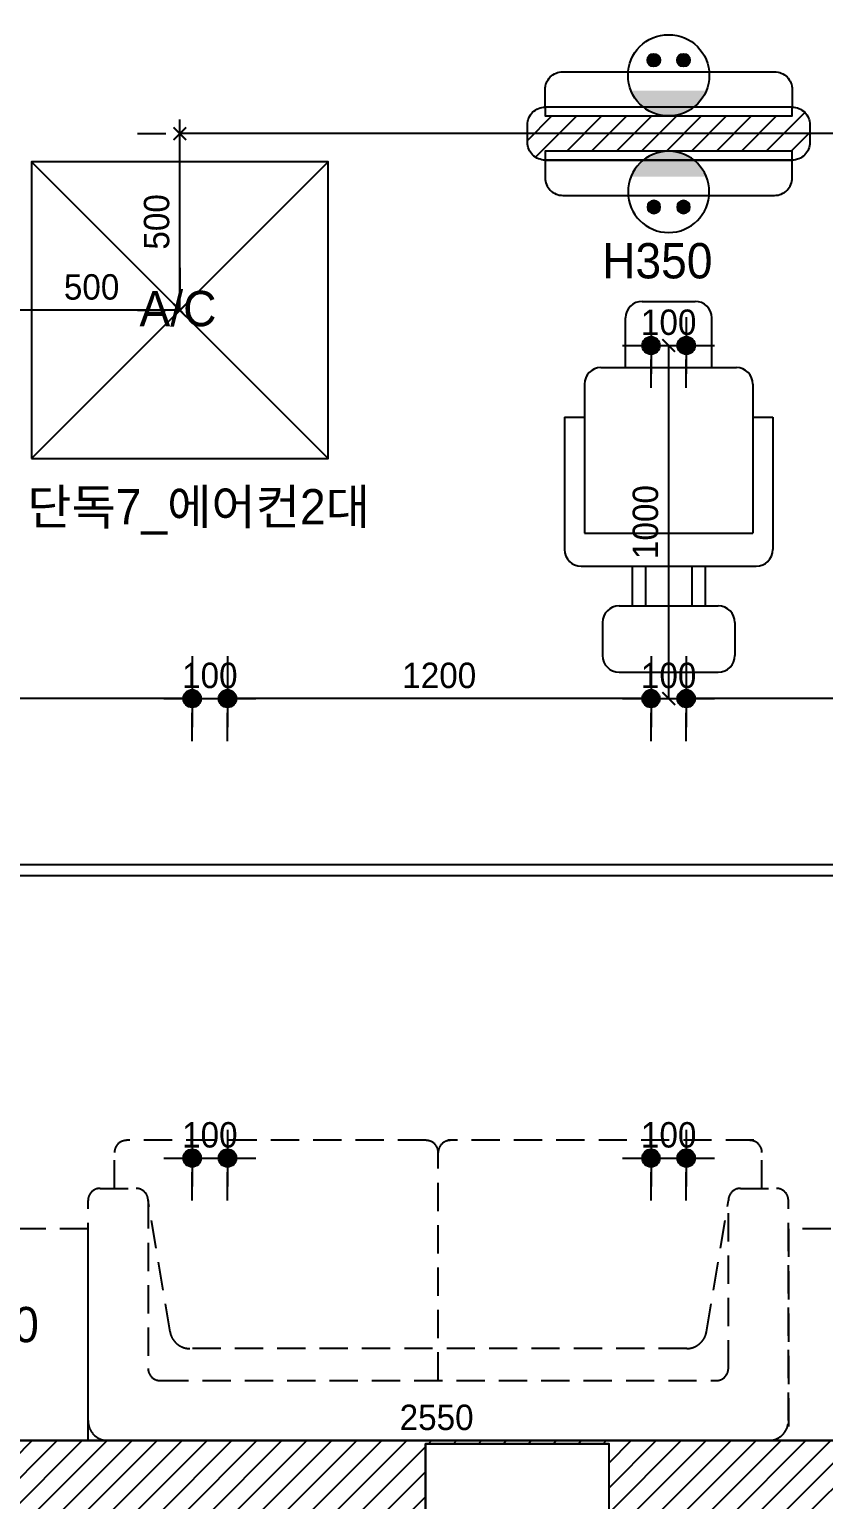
# Model space of a CAD drawing. Header units: millimetres. Extents: x 166504 to 219682, y 69800 to 112988.
# Drawn here: x 199772 to 202022, y 83642 to 87805 of the extents above; entities that cross this region are included whole.
import ezdxf
from ezdxf.enums import TextEntityAlignment as Align

# ---------------------------------------------------------------- set-up
doc = ezdxf.new("R2010")
doc.units = ezdxf.units.MM
doc.header["$LTSCALE"] = 100
doc.header["$PDMODE"] = 3
doc.linetypes.add('DH-HID2', pattern=[1.2, 0.8, -0.4])
doc.layers.get('DEFPOINTS').update_dxf_attribs({"color": 248})
for name, color, linetype in [('07-DIM WAL', 5, 'Continuous'), ('3.기호.계단선', 30, 'Continuous'), ('6FUR', 6, 'Continuous'), ('C-WALL1', 2, 'Continuous'), ('CHA', 6, 'Continuous'), ('FU-FURM', 251, 'DH-HID2'), ('FUR1', 6, 'Continuous'), ('RC-LIGHT', 7, 'Continuous'), ('WAL NEW', 3, 'Continuous'), ('설비', 140, 'Continuous')]:
    doc.layers.add(name, color=color, linetype=linetype)
doc.styles.add('YOURNAME', font='HY울릉도M.TTF')
doc.styles.add('코레일둥고', font='Korail_Round_Gothic_Medium.ttf')
doc.dimstyles.new('YOURNAME-40', dxfattribs={"dimscale": 40, "dimtxt": 1.8, "dimasz": 0.9, "dimexe": 1, "dimexo": 3, "dimgap": 0.7, "dimtad": 1, "dimdec": 0, "dimzin": 0, "dimdsep": 46, "dimtxsty": 'YOURNAME', "dimblk": 'ARCHTICK', "dimcen": 0, "dimclrd": 1, "dimclre": 1, "dimclrt": 7, "dimadec": 0, "dimazin": 0, "dimtfac": 1, "dimtdec": 0, "dimtix": 1, "dimtmove": 2, "dimatfit": 3, "dimldrblk": 'ARCHTICK', "dimfxl": 1, "dimtolj": 1, "dimtzin": 0, "dimarcsym": 0})

# ---------------------------------------------------------------- blocks, each defined once
blk = doc.blocks.new('VUDAUSEH')
at = {"layer": 'C-WALL1'}
blk.add_lwpolyline([(169636.9, 105746.1), (169636.9, 105546.1), (169636.9, 105746.1), (170039.9, 105746.1), (170039.9, 105951.1), (170559.9, 105951.1), (170559.9, 105741.1), (171414.9, 105741.1), (171414.9, 105541.1), (171414.9, 105741.1)], dxfattribs=at)
blk = doc.blocks.new('CJSWJDHE')
at = {"layer": 'WAL NEW'}
h = blk.add_hatch(dxfattribs=at)
h.set_pattern_fill('_USER', color=256, scale=50, angle=45, pattern_type=0)
h.set_pattern_definition([(45, (26045, -36.684), (-35.355339, 35.355339), [])])
h.paths.add_polyline_path([(201233.4, 87588.6, 0.414214), (201183.4, 87538.6), (201183.4, 87488.6, 0.414214), (201233.4, 87438.6), (201233.4, 87463.6), (201933.4, 87463.6), (201933.4, 87438.6, 0.414214), (201983.4, 87488.6), (201983.4, 87538.6, 0.414214), (201933.4, 87588.6), (201933.4, 87560.3), (201233.4, 87560.3)])
h = blk.add_hatch(dxfattribs=at)
h.set_pattern_fill('_USER', color=256, scale=50, angle=45, pattern_type=0)
h.set_pattern_definition([(45, (25800, -15), (-35.355339, 35.355339), [])])
h.paths.add_polyline_path([(207766.4, 83590.3), (207557.4, 83590.3), (207557.4, 83795.3), (207044.4, 83795.3), (207044.4, 83590.3), (201414.4, 83590.3), (201414.4, 83800.3), (200894.4, 83800.3), (200894.4, 83595.3), (196263.4, 83595.3), (196263.4, 83809.3), (207566.4, 83809.3, -0.414214), (207766.4, 83609.3)])
h.paths.add_polyline_path([(205768, 84106.3), (205768, 84293.3), (205914.9, 84293.3), (205914.9, 84106.3)], flags=9)
h.paths.add_polyline_path([(196125, 83599.5), (196125, 83805.1), (196270.7, 83805.1), (196270.7, 83599.5)], flags=9)
h.paths.add_polyline_path([(196123.7, 84003.7), (196123.7, 84195.9), (196270.6, 84195.9), (196270.6, 84003.7)], flags=9)
h.paths.add_polyline_path([(197665.4, 83948.9), (197936.3, 83948.9), (197936.3, 83802), (197665.4, 83802)], flags=9)
at = {"layer": 'CHA', "color": 8}
for p, q in [((201508.4, 87035.3), (201658.4, 87035.3)), ((201461.5, 86847.8), (201461.5, 86988.4)), ((201705.3, 86847.8), (201705.3, 86988.4)), ((201391.5, 86847.8), (201775.3, 86847.8)), ((201344.6, 86800.9), (201344.6, 86379.1)), ((201822.1, 86800.9), (201822.1, 86379.1)), ((201288.4, 86707.2), (201288.4, 86332.2)), ((201288.4, 86707.2), (201344.6, 86707.2)), ((201822.1, 86707.2), (201878.4, 86707.2)), ((201878.4, 86707.2), (201878.4, 86332.2)), ((201344.6, 86379.1), (201822.1, 86379.1)), ((201335.3, 86285.3), (201831.5, 86285.3)), ((201480.3, 86285.3), (201480.3, 86172.8)), ((201517.8, 86285.3), (201517.8, 86172.8)), ((201649, 86285.3), (201649, 86172.8)), ((201686.5, 86285.3), (201686.5, 86172.8)), ((201442.8, 86172.8), (201724, 86172.8)), ((201395.9, 86125.9), (201395.9, 86032.2)), ((201770.9, 86125.9), (201770.9, 86032.2)), ((201442.8, 85985.3), (201724, 85985.3))]:
    blk.add_line(p, q, dxfattribs=at)
for centre, start, end in [((201508.4, 86988.4), 90, 180), ((201658.4, 86988.4), 0, 90), ((201391.5, 86800.9), 90, 180), ((201775.3, 86800.9), 0, 90), ((201335.3, 86332.2), 180, 270), ((201831.5, 86332.2), 270, 0), ((201442.8, 86125.9), 90, 180), ((201724, 86125.9), 0, 90), ((201442.8, 86032.2), 180, 270), ((201724, 86032.2), 270, 0)]:
    blk.add_arc(centre, 46.9, start, end, dxfattribs=at)
at = {"layer": 'FU-FURM', "color": 8}
for p, q in [((200896.5, 84659.7), (200047.2, 84659.7)), ((201825.1, 84659.7), (200957.3, 84659.7)), ((200013.2, 84523.2), (200013.2, 84625.2)), ((200930.5, 83979.4), (200930.5, 84625.2)), ((201847.8, 84523.2), (201847.8, 84625.2)), ((199972.4, 84523.6), (200074.4, 84523.6)), ((201786.6, 84523.6), (201888.6, 84523.6)), ((199938.4, 83866), (199938.4, 84489.6)), ((200170.6, 84117.4), (200108.5, 84489.6)), ((200108.5, 84489.6), (200108.5, 84013.4)), ((201690.4, 84117.4), (201752.6, 84489.6)), ((201752.6, 84013.4), (201752.6, 84489.6)), ((201922.6, 83866), (201922.6, 84489.6)), ((201634.5, 84070.1), (200226.5, 84070.1)), ((200142.5, 83979.4), (201718.5, 83979.4)), ((201865.9, 83809.3), (199995.1, 83809.3))]:
    blk.add_line(p, q, dxfattribs=at)
for points in [[(199338.4, 83809.3), (199938.4, 83809.3), (199938.4, 84409.3), (199338.4, 84409.3)], [(201922.6, 83809.3), (202522.6, 83809.3), (202522.6, 84409.3), (201922.6, 84409.3)]]:
    blk.add_lwpolyline(points, close=True, dxfattribs=at)
for centre, radius, start, end in [((200047.2, 84625.2), 34, 90, 180), ((200896.5, 84625.2), 34, 0, 90), ((200964.5, 84625.2), 34, 90, 180), ((201813.8, 84625.2), 34, 0, 90), ((199972.4, 84489.6), 34, 90, 180), ((200074.4, 84489.6), 34, 0, 90), ((201786.6, 84489.6), 34, 90, 180), ((201888.6, 84489.6), 34, 0, 90), ((200226.5, 84126.8), 56.7, 189.4824, 270), ((201634.5, 84126.8), 56.7, 270, 350.5176), ((200142.5, 84013.4), 34, 180, 270), ((201718.5, 84013.4), 34, 270, 0), ((199995.1, 83866), 56.7, 180, 270), ((201865.9, 83866), 56.7, 270, 0)]:
    blk.add_arc(centre, radius, start, end, dxfattribs=at)
at = {"layer": 'FUR1', "color": 8}
for points in [[(201233.4, 87585.3), (201233.4, 87635.3, -0.414214), (201283.4, 87685.3), (201883.4, 87685.3, -0.414214), (201933.4, 87635.3), (201933.4, 87585.3), (201233.4, 87585.3)], [(201233.4, 87435.3), (201233.4, 87385.3, 0.414214), (201283.4, 87335.3), (201883.4, 87335.3, 0.414214), (201933.4, 87385.3), (201933.4, 87435.3), (201233.4, 87435.3)]]:
    blk.add_lwpolyline(points, format="xyb", dxfattribs=at)
for points in [[(201233.4, 87560.3), (201933.4, 87560.3), (201933.4, 87585.3), (201233.4, 87585.3)], [(201233.4, 87435.3), (201933.4, 87435.3), (201933.4, 87460.3), (201233.4, 87460.3)]]:
    blk.add_lwpolyline(points, close=True, dxfattribs=at)
at = {"layer": 'WAL NEW'}
for points in [[(201233.4, 87435.3, -0.414214), (201183.4, 87485.3), (201183.4, 87535.3, -0.414214), (201233.4, 87585.3)], [(201933.4, 87585.3, -0.414214), (201983.4, 87535.3), (201983.4, 87485.3, -0.414214), (201933.4, 87435.3)], [(207766.4, 83590.3), (207557.4, 83590.3), (207557.4, 83795.3), (207044.4, 83795.3), (207044.4, 83590.3), (201414.4, 83590.3), (201414.4, 83800.3), (200894.4, 83800.3), (200894.4, 83595.3), (196263.4, 83595.3), (196263.4, 83809.3), (207566.4, 83809.3, -0.414214), (207766.4, 83609.3), (207766.4, 83590.3)]]:
    blk.add_lwpolyline(points, format="xyb", dxfattribs=at)
for points in [[(201233.4, 87585.3), (201233.4, 87560.3), (201933.4, 87560.3), (201933.4, 87585.3)], [(201933.4, 87435.3), (201933.4, 87460.3), (201233.4, 87460.3), (201233.4, 87435.3)]]:
    blk.add_lwpolyline(points, dxfattribs=at)
blk.add_blockref('VUDAUSEH', (30854.4, -22150.8))
blk = doc.blocks.new('_ArchTick')
at = {"color": 0, "linetype": 'ByBlock', "const_width": 0.15}
blk.add_lwpolyline([(-0.5, -0.5), (0.5, 0.5)], dxfattribs=at)
blk = doc.blocks.new('*D1286')
at = {"layer": '07-DIM WAL', "color": 1, "lineweight": -2}
for p, q in [((199698.4, 87130.3), (199698.4, 87050.3)), ((200198.4, 87130.3), (200198.4, 87050.3)), ((200198.4, 87010.3), (199698.4, 87010.3))]:
    blk.add_line(p, q, dxfattribs=at)
at = {"layer": 'DEFPOINTS', "color": 0}
for p in [(199698.4, 87010.3), (199698.4, 87010.3), (200198.4, 87010.3)]:
    blk.add_point(p, dxfattribs=at)
at = {"layer": '07-DIM WAL', "color": 1, "lineweight": -2, "xscale": 36, "yscale": 36, "zscale": 36, "rotation": 180}
blk.add_blockref('_ArchTick', (199698.4, 87010.3), dxfattribs=at)
at = {"layer": '07-DIM WAL', "color": 1, "lineweight": -2, "xscale": 36, "yscale": 36, "zscale": 36}
blk.add_blockref('_ArchTick', (200198.4, 87010.3), dxfattribs=at)
at = {"layer": '07-DIM WAL', "color": 7, "insert": (199948.4, 87075.7), "char_height": 72, "attachment_point": 5, "style": 'YOURNAME'}
blk.add_mtext('\\A1;500', dxfattribs=at)
blk = doc.blocks.new('*D1287')
at = {"layer": '07-DIM WAL', "color": 1, "lineweight": -2}
for p, q in [((205198.4, 87630.3), (205198.4, 87550.3)), ((200198.4, 87130.3), (200198.4, 87550.3)), ((205198.4, 87510.3), (200198.4, 87510.3))]:
    blk.add_line(p, q, dxfattribs=at)
at = {"layer": 'DEFPOINTS', "color": 0}
for p in [(200198.4, 87510.3), (205198.4, 87510.3), (200198.4, 87010.3)]:
    blk.add_point(p, dxfattribs=at)
at = {"layer": '07-DIM WAL', "color": 1, "lineweight": -2, "xscale": 36, "yscale": 36, "zscale": 36, "rotation": 180}
blk.add_blockref('_ArchTick', (200198.4, 87510.3), dxfattribs=at)
at = {"layer": '07-DIM WAL', "color": 1, "lineweight": -2, "xscale": 36, "yscale": 36, "zscale": 36}
blk.add_blockref('_ArchTick', (205198.4, 87510.3), dxfattribs=at)
at = {"layer": '07-DIM WAL', "color": 7, "insert": (202698.4, 87575.7), "char_height": 72, "attachment_point": 5, "style": 'YOURNAME'}
blk.add_mtext('\\A1;5000', dxfattribs=at)
blk = doc.blocks.new('egoo')
at = {"layer": '설비'}
h = blk.add_hatch(color=140, dxfattribs=at)
edge = h.paths.add_edge_path()
edge.add_arc((1015645.3, 443433.7), 22.3, 0, 360)
h = blk.add_hatch(color=140, dxfattribs=at)
edge = h.paths.add_edge_path()
edge.add_arc((1015747.7, 443433.7), 22.3, 0, 360)
h = blk.add_hatch(color=140, dxfattribs=at)
edge = h.paths.add_edge_path()
edge.add_line((1015826.3, 443329.1), (1015566.6, 443329.1))
edge.add_ellipse((1015696.5, 443381.5), major_axis=(99, 99), ratio=1, start_angle=156.9578, end_angle=293.0422)
at = {"layer": '설비', "color": 140}
for centre, radius in [((1015696.5, 443381.5), 140), ((1015645.3, 443433.7), 22.3), ((1015747.7, 443433.7), 22.3)]:
    blk.add_circle(centre, radius, dxfattribs=at)
blk = doc.blocks.new('*D1326')
at = {"layer": '6FUR', "color": 1, "lineweight": -2}
for p, q in [((202200.9, 83928.6), (202200.9, 83849.3)), ((202200.9, 83809.3), (199650.9, 83809.3)), ((199650.9, 83689.3), (199650.9, 83769.3))]:
    blk.add_line(p, q, dxfattribs=at)
at = {"layer": 'DEFPOINTS', "color": 0}
for p in [(199650.9, 83809.3), (199650.9, 83809.3), (202200.9, 83808.6)]:
    blk.add_point(p, dxfattribs=at)
at = {"layer": '6FUR', "color": 1, "lineweight": -2, "xscale": 36, "yscale": 36, "zscale": 36, "rotation": 180}
blk.add_blockref('_ArchTick', (199650.9, 83809.3), dxfattribs=at)
at = {"layer": '6FUR', "color": 1, "lineweight": -2, "xscale": 36, "yscale": 36, "zscale": 36}
blk.add_blockref('_ArchTick', (202200.9, 83809.3), dxfattribs=at)
at = {"layer": '6FUR', "color": 7, "insert": (200925.9, 83874.7), "char_height": 72, "attachment_point": 5, "style": 'YOURNAME'}
blk.add_mtext('\\A1;2550', dxfattribs=at)
blk = doc.blocks.new('1')
at = {"linetype": 'Continuous'}
h = blk.add_hatch(color=4, dxfattribs=at)
h.dxf.hatch_style = 1
edge = h.paths.add_edge_path()
edge.add_arc((11539653.5, -14273503.8), 37.5, 0, 360)
at = {"color": 1, "linetype": 'Continuous'}
for p, q in [((11539653.5, -14273637.1), (11539653.5, -14273370.5)), ((11539520.2, -14273503.8), (11539786.8, -14273503.8))]:
    blk.add_line(p, q, dxfattribs=at)
at = {"color": 4, "linetype": 'Continuous'}
for radius in [41.5, 37.5]:
    blk.add_circle((11539653.5, -14273503.8), radius, dxfattribs=at)
blk = doc.blocks.new('*D1370')
at = {"layer": '07-DIM WAL', "color": 1, "lineweight": -2}
for p, q in [((201497.4, 86910.3), (201669.4, 86910.3)), ((201533.4, 86790.3), (201533.4, 86870.3)), ((201633.4, 86790.3), (201633.4, 86870.3))]:
    blk.add_line(p, q, dxfattribs=at)
at = {"layer": 'DEFPOINTS', "color": 0}
for p in [(201533.4, 86910.3), (201633.4, 86910.3), (201633.4, 86910.3)]:
    blk.add_point(p, dxfattribs=at)
at = {"layer": '07-DIM WAL', "color": 1, "lineweight": -2, "xscale": 36, "yscale": 36, "zscale": 36}
blk.add_blockref('_ArchTick', (201533.4, 86910.3), dxfattribs=at)
at = {"layer": '07-DIM WAL', "color": 1, "lineweight": -2, "xscale": 36, "yscale": 36, "zscale": 36, "rotation": 180}
blk.add_blockref('_ArchTick', (201633.4, 86910.3), dxfattribs=at)
at = {"layer": '07-DIM WAL', "color": 7, "insert": (201583.4, 86975.7), "char_height": 72, "attachment_point": 5, "style": 'YOURNAME'}
blk.add_mtext('\\A1;100', dxfattribs=at)
blk = doc.blocks.new('*D1371')
at = {"layer": '07-DIM WAL', "color": 1, "lineweight": -2}
for p, q in [((201497.4, 85910.3), (201669.4, 85910.3)), ((201533.4, 85790.3), (201533.4, 85870.3)), ((201633.4, 85790.3), (201633.4, 85870.3))]:
    blk.add_line(p, q, dxfattribs=at)
at = {"layer": 'DEFPOINTS', "color": 0}
for p in [(201533.4, 85910.3), (201633.4, 85910.3), (201633.4, 85910.3)]:
    blk.add_point(p, dxfattribs=at)
at = {"layer": '07-DIM WAL', "color": 1, "lineweight": -2, "xscale": 36, "yscale": 36, "zscale": 36}
blk.add_blockref('_ArchTick', (201533.4, 85910.3), dxfattribs=at)
at = {"layer": '07-DIM WAL', "color": 1, "lineweight": -2, "xscale": 36, "yscale": 36, "zscale": 36, "rotation": 180}
blk.add_blockref('_ArchTick', (201633.4, 85910.3), dxfattribs=at)
at = {"layer": '07-DIM WAL', "color": 7, "insert": (201583.4, 85975.7), "char_height": 72, "attachment_point": 5, "style": 'YOURNAME'}
blk.add_mtext('\\A1;100', dxfattribs=at)
blk = doc.blocks.new('*D1372')
at = {"layer": '6FUR', "color": 1, "lineweight": -2}
for p, q in [((201463.4, 86910.3), (201543.4, 86910.3)), ((201583.4, 85910.3), (201583.4, 86910.3)), ((201463.4, 85910.3), (201543.4, 85910.3))]:
    blk.add_line(p, q, dxfattribs=at)
at = {"layer": 'DEFPOINTS', "color": 0}
for p in [(201583.4, 86910.3), (201583.4, 86910.3), (201583.4, 85910.3)]:
    blk.add_point(p, dxfattribs=at)
at = {"layer": '6FUR', "color": 1, "lineweight": -2, "xscale": 36, "yscale": 36, "zscale": 36}
for p, rotation in [((201583.4, 86910.3), 90), ((201583.4, 85910.3), 270)]:
    blk.add_blockref('_ArchTick', p, dxfattribs=dict(at, rotation=rotation))
at = {"layer": '6FUR', "color": 7, "insert": (201517.9, 86410.3), "char_height": 72, "attachment_point": 5, "rotation": 90, "style": 'YOURNAME'}
blk.add_mtext('\\A1;1000', dxfattribs=at)
blk = doc.blocks.new('*D1377')
at = {"layer": '07-DIM WAL', "color": 1, "lineweight": -2}
for p, q in [((200197.4, 85910.3), (200369.4, 85910.3)), ((200233.4, 85790.3), (200233.4, 85870.3)), ((200333.4, 85790.3), (200333.4, 85870.3))]:
    blk.add_line(p, q, dxfattribs=at)
at = {"layer": 'DEFPOINTS', "color": 0}
for p in [(200233.4, 85910.3), (200333.4, 85910.3), (200333.4, 85910.3)]:
    blk.add_point(p, dxfattribs=at)
at = {"layer": '07-DIM WAL', "color": 1, "lineweight": -2, "xscale": 36, "yscale": 36, "zscale": 36}
blk.add_blockref('_ArchTick', (200233.4, 85910.3), dxfattribs=at)
at = {"layer": '07-DIM WAL', "color": 1, "lineweight": -2, "xscale": 36, "yscale": 36, "zscale": 36, "rotation": 180}
blk.add_blockref('_ArchTick', (200333.4, 85910.3), dxfattribs=at)
at = {"layer": '07-DIM WAL', "color": 7, "insert": (200283.4, 85975.7), "char_height": 72, "attachment_point": 5, "style": 'YOURNAME'}
blk.add_mtext('\\A1;100', dxfattribs=at)
blk = doc.blocks.new('*D1382')
at = {"layer": '6FUR', "color": 1, "lineweight": -2}
for p, q in [((201633.4, 86030.3), (201633.4, 85950.3)), ((202833.4, 86030.3), (202833.4, 85950.3)), ((202833.4, 85910.3), (201633.4, 85910.3))]:
    blk.add_line(p, q, dxfattribs=at)
at = {"layer": 'DEFPOINTS', "color": 0}
for p in [(201633.4, 85910.3), (201633.4, 85910.3), (202833.4, 85910.3)]:
    blk.add_point(p, dxfattribs=at)
at = {"layer": '6FUR', "color": 1, "lineweight": -2, "xscale": 36, "yscale": 36, "zscale": 36, "rotation": 180}
blk.add_blockref('_ArchTick', (201633.4, 85910.3), dxfattribs=at)
at = {"layer": '6FUR', "color": 1, "lineweight": -2, "xscale": 36, "yscale": 36, "zscale": 36}
blk.add_blockref('_ArchTick', (202833.4, 85910.3), dxfattribs=at)
at = {"layer": '6FUR', "color": 7, "insert": (202233.4, 85975.7), "char_height": 72, "attachment_point": 5, "style": 'YOURNAME'}
blk.add_mtext('\\A1;1200', dxfattribs=at)
blk = doc.blocks.new('*D1383')
at = {"layer": '6FUR', "color": 1, "lineweight": -2}
for p, q in [((200333.4, 86030.3), (200333.4, 85950.3)), ((201533.4, 86030.3), (201533.4, 85950.3)), ((201533.4, 85910.3), (200333.4, 85910.3))]:
    blk.add_line(p, q, dxfattribs=at)
at = {"layer": 'DEFPOINTS', "color": 0}
for p in [(200333.4, 85910.3), (200333.4, 85910.3), (201533.4, 85910.3)]:
    blk.add_point(p, dxfattribs=at)
at = {"layer": '6FUR', "color": 1, "lineweight": -2, "xscale": 36, "yscale": 36, "zscale": 36, "rotation": 180}
blk.add_blockref('_ArchTick', (200333.4, 85910.3), dxfattribs=at)
at = {"layer": '6FUR', "color": 1, "lineweight": -2, "xscale": 36, "yscale": 36, "zscale": 36}
blk.add_blockref('_ArchTick', (201533.4, 85910.3), dxfattribs=at)
at = {"layer": '6FUR', "color": 7, "insert": (200933.4, 85975.7), "char_height": 72, "attachment_point": 5, "style": 'YOURNAME'}
blk.add_mtext('\\A1;1200', dxfattribs=at)
blk = doc.blocks.new('*D1389')
at = {"layer": '6FUR', "color": 1, "lineweight": -2}
for p, q in [((199033.4, 86030.3), (199033.4, 85950.3)), ((200233.4, 86030.3), (200233.4, 85950.3)), ((200233.4, 85910.3), (199033.4, 85910.3))]:
    blk.add_line(p, q, dxfattribs=at)
at = {"layer": 'DEFPOINTS', "color": 0}
for p in [(199033.4, 85910.3), (199033.4, 85910.3), (200233.4, 85910.3)]:
    blk.add_point(p, dxfattribs=at)
at = {"layer": '6FUR', "color": 1, "lineweight": -2, "xscale": 36, "yscale": 36, "zscale": 36, "rotation": 180}
blk.add_blockref('_ArchTick', (199033.4, 85910.3), dxfattribs=at)
at = {"layer": '6FUR', "color": 1, "lineweight": -2, "xscale": 36, "yscale": 36, "zscale": 36}
blk.add_blockref('_ArchTick', (200233.4, 85910.3), dxfattribs=at)
at = {"layer": '6FUR', "color": 7, "insert": (199633.4, 85975.7), "char_height": 72, "attachment_point": 5, "style": 'YOURNAME'}
blk.add_mtext('\\A1;1200', dxfattribs=at)
blk = doc.blocks.new('*D1393')
at = {"layer": '07-DIM WAL', "color": 1, "lineweight": -2}
for p, q in [((201497.4, 84609.3), (201669.4, 84609.3)), ((201533.4, 84489.3), (201533.4, 84569.3)), ((201633.4, 84489.3), (201633.4, 84569.3))]:
    blk.add_line(p, q, dxfattribs=at)
at = {"layer": 'DEFPOINTS', "color": 0}
for p in [(201533.4, 84609.3), (201633.4, 84609.3), (201633.4, 84609.3)]:
    blk.add_point(p, dxfattribs=at)
at = {"layer": '07-DIM WAL', "color": 1, "lineweight": -2, "xscale": 36, "yscale": 36, "zscale": 36}
blk.add_blockref('_ArchTick', (201533.4, 84609.3), dxfattribs=at)
at = {"layer": '07-DIM WAL', "color": 1, "lineweight": -2, "xscale": 36, "yscale": 36, "zscale": 36, "rotation": 180}
blk.add_blockref('_ArchTick', (201633.4, 84609.3), dxfattribs=at)
at = {"layer": '07-DIM WAL', "color": 7, "insert": (201583.4, 84674.7), "char_height": 72, "attachment_point": 5, "style": 'YOURNAME'}
blk.add_mtext('\\A1;100', dxfattribs=at)
blk = doc.blocks.new('*D1394')
at = {"layer": '07-DIM WAL', "color": 1, "lineweight": -2}
for p, q in [((200197.4, 84609.3), (200369.4, 84609.3)), ((200233.4, 84489.3), (200233.4, 84569.3)), ((200333.4, 84489.3), (200333.4, 84569.3))]:
    blk.add_line(p, q, dxfattribs=at)
at = {"layer": 'DEFPOINTS', "color": 0}
for p in [(200233.4, 84609.3), (200333.4, 84609.3), (200333.4, 84609.3)]:
    blk.add_point(p, dxfattribs=at)
at = {"layer": '07-DIM WAL', "color": 1, "lineweight": -2, "xscale": 36, "yscale": 36, "zscale": 36}
blk.add_blockref('_ArchTick', (200233.4, 84609.3), dxfattribs=at)
at = {"layer": '07-DIM WAL', "color": 1, "lineweight": -2, "xscale": 36, "yscale": 36, "zscale": 36, "rotation": 180}
blk.add_blockref('_ArchTick', (200333.4, 84609.3), dxfattribs=at)
at = {"layer": '07-DIM WAL', "color": 7, "insert": (200283.4, 84674.7), "char_height": 72, "attachment_point": 5, "style": 'YOURNAME'}
blk.add_mtext('\\A1;100', dxfattribs=at)
blk = doc.blocks.new('*D1410')
at = {"layer": '6FUR', "color": 1, "lineweight": -2}
for p, q in [((200078.4, 87510.3), (200158.4, 87510.3)), ((200198.4, 87010.3), (200198.4, 87510.3)), ((200078.4, 87010.3), (200158.4, 87010.3))]:
    blk.add_line(p, q, dxfattribs=at)
at = {"layer": 'DEFPOINTS', "color": 0}
for p in [(200198.4, 87510.3), (200198.4, 87510.3), (200198.4, 87010.3)]:
    blk.add_point(p, dxfattribs=at)
at = {"layer": '6FUR', "color": 1, "lineweight": -2, "xscale": 36, "yscale": 36, "zscale": 36}
for p, rotation in [((200198.4, 87510.3), 90), ((200198.4, 87010.3), 270)]:
    blk.add_blockref('_ArchTick', p, dxfattribs=dict(at, rotation=rotation))
at = {"layer": '6FUR', "color": 7, "insert": (200132.9, 87260.3), "char_height": 72, "attachment_point": 5, "rotation": 90, "style": 'YOURNAME'}
blk.add_mtext('\\A1;500', dxfattribs=at)

msp = doc.modelspace()

# ---------------------------------------------------------------- linework, layer by layer
at = {"layer": 'RC-LIGHT'}
for p, q in [((199778.4, 86590.3), (200618.4, 87430.3)), ((199778.4, 87430.3), (200618.4, 86590.3))]:
    msp.add_line(p, q, dxfattribs=at)
at = {"layer": 'RC-LIGHT', "color": 140}
msp.add_lwpolyline([(195938.4, 85439.3), (195938.4, 85409.3), (205898.4, 85409.3), (205898.4, 89785.3), (205868.4, 89785.3), (205868.4, 85439.3), (195938.4, 85439.3)], dxfattribs=at)
at = {"layer": 'RC-LIGHT'}
msp.add_lwpolyline([(199778.4, 86590.3), (200618.4, 86590.3), (200618.4, 87430.3), (199778.4, 87430.3)], close=True, dxfattribs=at)

# ---------------------------------------------------------------- block references
at = {"layer": '07-DIM WAL'}
msp.add_blockref('CJSWJDHE', (0, 0), dxfattribs=at)
at = {"layer": 'RC-LIGHT', "xscale": 0.6024096385271789, "yscale": 0.6024096385271789, "zscale": 0.6024096385271789, "rotation": 270}
for p in [(8800029.6, 7038508.8), (8800129.6, 7038508.8), (8798729.6, 7037508.8), (8798829.6, 7037508.8), (8800029.6, 7037508.8), (8800129.6, 7037508.8), (8798729.6, 7036207.8), (8798829.6, 7036207.8), (8800029.6, 7036207.8), (8800129.6, 7036207.8)]:
    msp.add_blockref('1', p, dxfattribs=at)
at = {"layer": '설비', "color": 140, "xscale": 0.8214285869294655, "yscale": 0.8214285869294655, "zscale": 0.8214285869294655}
msp.add_blockref('egoo', (-632738.8, -276530.9), dxfattribs=at)
at = {"layer": '설비', "color": 140, "xscale": -0.8214285869294655, "yscale": 0.8214285869294655, "zscale": 0.8214285869294655, "rotation": 180}
msp.add_blockref('egoo', (-632738.8, 451551.5), dxfattribs=at)

# ---------------------------------------------------------------- texts
at = {"layer": '3.기호.계단선', "transparency": 33554687, "style": '코레일둥고'}
msp.add_text('단독7_에어컨2대', height=100, dxfattribs=at).set_placement((199765.8, 86503.7), align=Align.TOP_LEFT)
at = {"layer": 'RC-LIGHT', "style": '코레일둥고'}
for s, p in [('H350', (201394.8, 87200.3)), ('A/C', (200084.1, 87064.9)), ('H650', (199486.3, 84187.9))]:
    msp.add_text(s, height=100, dxfattribs=at).set_placement(p, align=Align.TOP_LEFT)

# ---------------------------------------------------------------- dimensions: what is measured, and where the dimension line sits
at = {"layer": '07-DIM WAL'}
for base, p1, p2, picture, middle in [((200198.4, 87510.3), (205198.4, 87510.3), (200198.4, 87010.3), '*D1287', (202698.4, 87575.7)), ((199698.4, 87010.3), (200198.4, 87010.3), (199698.4, 87010.3), '*D1286', (199948.4, 87075.7)), ((201633.4, 86910.3), (201533.4, 86910.3), (201633.4, 86910.3), '*D1370', (201583.4, 86975.7)), ((200333.4, 85910.3), (200233.4, 85910.3), (200333.4, 85910.3), '*D1377', (200283.4, 85975.7)), ((201633.4, 85910.3), (201533.4, 85910.3), (201633.4, 85910.3), '*D1371', (201583.4, 85975.7)), ((200333.4, 84609.3), (200233.4, 84609.3), (200333.4, 84609.3), '*D1394', (200283.4, 84674.7)), ((201633.4, 84609.3), (201533.4, 84609.3), (201633.4, 84609.3), '*D1393', (201583.4, 84674.7))]:
    dim = msp.add_linear_dim(base=base, p1=p1, p2=p2, dimstyle='YOURNAME-40', dxfattribs=at)
    dim.commit()
    dim.dimension.update_dxf_attribs({"geometry": picture, "text_midpoint": middle})
at = {"layer": '6FUR'}
for base, p1, p2, picture, middle in [((200198.4, 87510.3), (200198.4, 87010.3), (200198.4, 87510.3), '*D1410', (200132.9, 87260.3)), ((201583.4, 86910.3), (201583.4, 85910.3), (201583.4, 86910.3), '*D1372', (201517.9, 86410.3))]:
    dim = msp.add_linear_dim(base=base, p1=p1, p2=p2, angle=90, dimstyle='YOURNAME-40', dxfattribs=at)
    dim.commit()
    dim.dimension.update_dxf_attribs({"geometry": picture, "text_midpoint": middle})
for base, p1, p2, picture, middle in [((199033.4, 85910.3), (200233.4, 85910.3), (199033.4, 85910.3), '*D1389', (199633.4, 85975.7)), ((200333.4, 85910.3), (201533.4, 85910.3), (200333.4, 85910.3), '*D1383', (200933.4, 85975.7)), ((201633.4, 85910.3), (202833.4, 85910.3), (201633.4, 85910.3), '*D1382', (202233.4, 85975.7)), ((199650.9, 83809.3), (202200.9, 83808.6), (199650.9, 83809.3), '*D1326', (200925.9, 83874.7))]:
    dim = msp.add_linear_dim(base=base, p1=p1, p2=p2, dimstyle='YOURNAME-40', dxfattribs=at)
    dim.commit()
    dim.dimension.update_dxf_attribs({"geometry": picture, "text_midpoint": middle})

doc.saveas('drawing.dxf')
